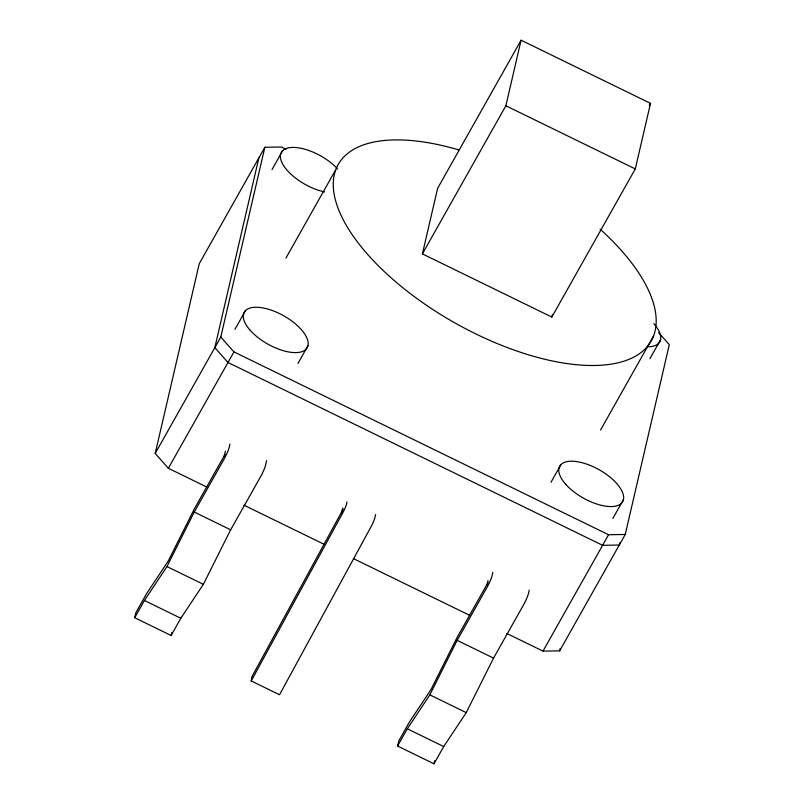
<?xml version="1.0" encoding="UTF-8"?>
<svg xmlns="http://www.w3.org/2000/svg" width="804" height="804" viewBox="0 0 804 804"><rect width="100%" height="100%" fill="white"/><g stroke="black" fill="none" stroke-linecap="round" stroke-linejoin="round"><path stroke-width="1.21" d="M375.619 514.49L374.785 518.088A7.568 0.884 -64 0 1 373.729 521.113L373.398 521.896A7.568 0.884 -64 0 1 371.026 526.771L279.531 694.756L251.22 680.938L251.893 676.757L343.228 509.053M206.728 487.013L168.368 468.29L155.202 453.456L199.261 263.662L264.848 147.273L281.511 147.001L286.023 149.202M266.616 460.672L265.491 465.516A9.336 1.085 -64 0 1 260.416 477.003L230.658 529.816L203.352 584.317L180.82 618.256L171.111 635.492L134.71 617.733L135.896 612.608L146.569 593.664L168.227 561.041L194.488 508.63L225.09 454.31M258.878 157.855L214.829 347.65L227.984 362.483L602.608 545.313L619.271 545.042L619.844 542.599M155.202 453.456L220.788 337.067L264.848 147.273M171.111 635.492L171.825 632.426M224.155 456.401L225.381 451.124M229.934 444.12L229.09 447.748A9.336 1.085 -64 0 1 224.014 459.235L194.256 512.047L166.951 566.559L144.418 600.487L134.71 617.733M341.539 512.932L342.675 508.058M347.037 501.877L346.474 504.269A7.568 0.884 -64 0 1 345.418 507.304L345.087 508.078A7.568 0.884 -64 0 1 342.715 512.952L251.22 680.938M422.401 253.893L437.617 188.327L521.082 40.2L650.506 103.364L635.291 168.93L551.825 317.057L422.401 253.893L505.867 105.766L521.082 40.2M529.223 590.186L528.379 593.814A9.336 1.085 -64 0 1 523.303 605.301L493.545 658.114L466.24 712.625L443.718 746.554L433.999 763.8L397.598 746.032L398.784 740.916L409.457 721.972L431.125 689.34L457.375 636.929L487.978 582.619M433.999 763.8L434.713 760.725M488.008 580.558L487.033 584.759M551.825 317.057L552.388 314.635M492.822 572.418L491.978 576.056A9.336 1.085 -64 0 1 486.902 587.533L457.144 640.356L429.838 694.857L407.316 728.796L397.598 746.032M506.882 633.502L542.991 651.119L559.654 650.848L560.217 648.406M559.654 650.848L625.241 534.459L669.29 344.665L658.597 332.615M272.023 169.564L282.666 150.67M234.919 329.389L245.562 310.495M285.922 258.104L335.851 169.493M168.368 468.29L233.944 351.901L220.788 337.067M297.942 363.468L307.982 345.66M649.28 105.545L650.506 103.364M551.001 482.259L561.041 464.461M600.578 429.969L653.592 335.891M649.903 358.695L660.546 339.801M612.809 518.52L623.452 499.626M542.991 651.119L608.568 534.73L625.241 534.459M505.867 105.766L635.291 168.93M233.944 351.901L608.568 534.73M243.964 505.183L324.082 544.288M353.418 558.599L469.647 615.321M194.256 512.047L230.658 529.816M457.144 640.356L493.545 658.114M166.951 566.559L203.352 584.317M429.838 694.857L466.24 712.625M144.418 600.487L180.82 618.256M407.316 728.796L443.718 746.554M324.555 191.905A36.13 16.231 29.4 0 1 284.053 166.307A36.13 16.231 29.4 0 1 294.676 147.454A36.13 16.231 29.4 0 1 337.549 168.84M653.783 323.64A36.13 16.231 29.4 0 1 648.426 346.745M600.116 229.18A179.674 80.732 29.4 0 1 592.166 365.508A179.674 80.732 29.4 0 1 348.363 228.778A179.674 80.732 29.4 0 1 458.813 149.936M250.245 330.343A36.13 16.231 29.4 0 0 305.902 349.358A36.13 16.231 29.4 0 0 271.048 310.073A36.13 16.231 29.4 0 0 250.245 330.343M565.725 484.309A36.13 16.231 29.4 0 0 621.371 503.314A36.13 16.231 29.4 0 0 586.518 464.039A36.13 16.231 29.4 0 0 565.725 484.309"/></g></svg>
